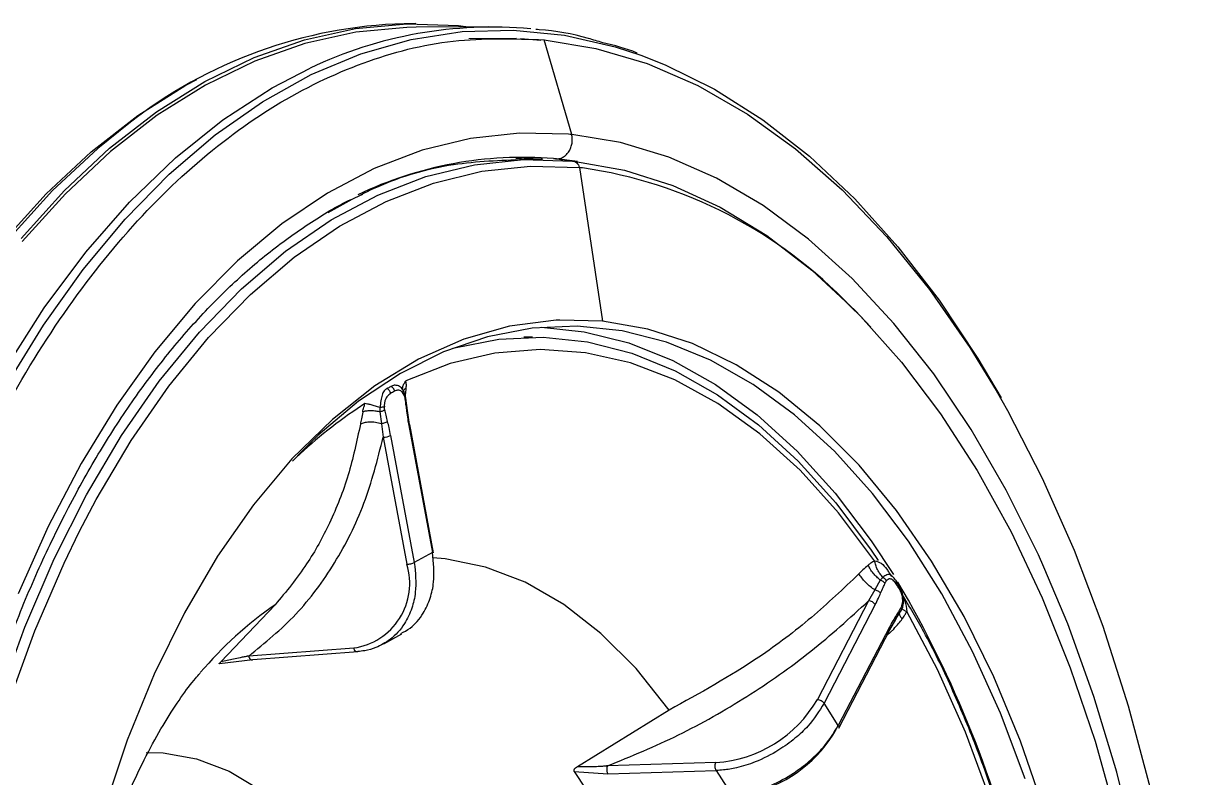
# Model space of a CAD drawing. Extents: x 526 to 610, y 679 to 808.
# Drawn here: x 556.881 to 559.399, y 723.864 to 725.471 of the extents above; entities that cross this region are included whole.
import ezdxf

# ---------------------------------------------------------------- set-up
doc = ezdxf.new("R2010")
doc.units = 0
doc.header["$MEASUREMENT"] = 0
doc.layers.add('1', color=4, linetype='Continuous')

# ---------------------------------------------------------------- blocks, each defined once
blk = doc.blocks.new('JETSETTER LX')
at = {"layer": '1', "color": 3, "linetype": 'Continuous', "lineweight": 25}
for p, q in [((31.591, 28.5935), (31.5658, 28.5933)), ((31.7456, 28.5864), (31.5911, 28.5856)), ((31.6814, 28.5892), (31.7073, 28.5862)), ((31.7037, 28.5618), (31.8052, 28.5624)), ((31.814, 28.5619), (31.8574, 28.558)), ((31.9231, 28.3571), (31.8644, 28.559)), ((31.8042, 28.3058), (31.8407, 28.3083)), ((31.8362, 28.3082), (31.8407, 28.3083)), ((31.8606, 28.3043), (31.8215, 28.3049)), ((31.891, 28.3052), (31.8846, 28.3052)), ((31.9358, 28.2994), (31.891, 28.3052)), ((31.9394, 28.2867), (31.989, 27.9591)), ((31.9891, 27.9591), (31.8978, 27.9618)), ((31.8395, 27.9255), (31.8211, 27.9254)), ((31.5624, 27.8161), (31.5629, 27.8161)), ((31.5681, 27.7962), (31.5669, 27.8047)), ((31.5694, 27.7953), (31.5677, 27.8034)), ((31.4822, 27.7837), (31.4653, 27.7728)), ((31.573, 27.7689), (31.5694, 27.7953)), ((31.5141, 27.7755), (31.5138, 27.7661)), ((31.5138, 27.7661), (31.5172, 27.7409)), ((31.5775, 27.7393), (31.5729, 27.7691)), ((31.5172, 27.7409), (31.5211, 27.7122)), ((31.5756, 27.7371), (31.626, 27.4664)), ((31.5775, 27.7393), (31.5776, 27.7392)), ((31.6285, 27.4657), (31.5776, 27.7392)), ((31.5211, 27.7122), (31.5715, 27.4413)), ((31.5369, 27.7158), (31.5874, 27.4449)), ((31.626, 27.4664), (31.5874, 27.4449)), ((32.5813, 27.4073), (32.5695, 27.3866)), ((32.5868, 27.4134), (32.5813, 27.4073)), ((32.6223, 27.3949), (32.6157, 27.4053)), ((32.5695, 27.3866), (32.5562, 27.3633)), ((31.175, 27.2332), (31.2906, 27.355)), ((32.5562, 27.3633), (32.4471, 27.1532)), ((32.5706, 27.3554), (32.4615, 27.1453)), ((32.6255, 27.3425), (32.6289, 27.3498)), ((32.6015, 27.3019), (32.6141, 27.3238)), ((32.614, 27.3237), (32.6256, 27.3426)), ((32.6007, 27.3074), (32.4917, 27.0975)), ((32.4925, 27.0918), (32.6015, 27.3019)), ((32.5956, 27.2905), (32.6098, 27.3034)), ((31.5222, 27.2721), (31.5605, 27.2933)), ((31.4582, 27.2629), (31.2342, 27.2457)), ((31.2432, 27.2382), (31.4671, 27.2553)), ((31.1723, 27.2296), (31.2432, 27.2382)), ((32.1308, 27.1307), (31.9354, 27.0097)), ((32.4917, 27.0975), (32.4615, 27.1453)), ((31.9282, 26.9996), (31.9529, 26.9623)), ((31.9282, 26.9996), (32.0002, 26.9948)), ((32.2305, 27.0188), (31.9993, 27.0117)), ((32.0002, 26.9948), (32.2314, 27.0019)), ((32.2314, 27.0019), (32.2652, 26.9484))]:
    blk.add_line(p, q, dxfattribs=at)
at = {"layer": '1', "color": 3, "linetype": 'Continuous', "lineweight": 25, "flags": 128}
for points in [[(30.7488, 28.1355), (30.8412, 28.2377), (30.9376, 28.3279), (31.0376, 28.4055), (31.1406, 28.4701), (31.246, 28.5214), (31.3534, 28.5592), (31.4622, 28.5831), (31.5717, 28.5931), (31.6814, 28.5892)], [(31.5911, 28.5856), (31.5718, 28.5853), (31.4626, 28.5753), (31.3542, 28.5514), (31.2471, 28.5138), (31.142, 28.4626), (31.0393, 28.3982), (30.9396, 28.3208), (30.8435, 28.2309), (30.7514, 28.129)], [(30.7168, 27.8217), (30.7964, 27.9509), (30.8813, 28.0696), (30.9709, 28.177), (31.0648, 28.2727), (31.1626, 28.3562), (31.2636, 28.427), (31.3673, 28.4847), (31.4732, 28.529), (31.5808, 28.5597), (31.6894, 28.5766), (31.7985, 28.5797), (31.9074, 28.5688), (32.0157, 28.5441), (32.0707, 28.5262)], [(31.8644, 28.559), (31.9749, 28.5408), (32.0844, 28.5082), (32.1923, 28.4614), (32.2979, 28.4008), (32.4006, 28.3266), (32.4999, 28.2392), (32.5953, 28.1392), (32.6861, 28.0271), (32.7719, 27.9036), (32.8283, 27.8114)], [(32.0707, 28.5262), (32.1227, 28.5057), (32.2278, 28.4539), (32.3306, 28.3888), (32.4304, 28.3108), (32.5267, 28.2204), (32.619, 28.118), (32.7068, 28.0041), (32.7896, 27.8795), (32.8388, 27.7963)], [(30.2643, 26.1251), (30.2742, 26.3195), (30.2924, 26.5119), (30.3187, 26.7013), (30.3532, 26.8867), (30.3955, 27.0669), (30.4454, 27.2411), (30.5027, 27.4082), (30.567, 27.5673), (30.6379, 27.7175), (30.7152, 27.8579), (30.7983, 27.9878), (30.8867, 28.1065), (30.9801, 28.2133), (31.0778, 28.3075), (31.1793, 28.3887), (31.2841, 28.4565), (31.3652, 28.4986)], [(30.7099, 28.1285), (30.802, 28.2304), (30.8981, 28.3202), (30.9978, 28.3976), (31.1004, 28.462), (31.1234, 28.4744)], [(30.9783, 28.3806), (30.9123, 28.3277), (30.8159, 28.2376), (30.7236, 28.1354), (30.6358, 28.0216), (30.5531, 27.897), (30.4758, 27.7621), (30.4045, 27.6176), (30.3394, 27.4644), (30.2809, 27.3032), (30.2294, 27.135), (30.185, 26.9606), (30.1482, 26.7809), (30.1189, 26.5969), (30.0974, 26.4096), (30.0839, 26.22), (30.0783, 26.0291), (30.0808, 25.8378), (30.0912, 25.6474), (30.1096, 25.4586), (30.1358, 25.2727), (30.1698, 25.0904), (30.2112, 24.9129)], [(31.9165, 28.3578), (31.8119, 28.3603), (31.7075, 28.3489), (31.604, 28.3237), (31.502, 28.2847), (31.402, 28.2322), (31.3046, 28.1665), (31.2105, 28.0879), (31.1201, 27.9971), (31.0341, 27.8944), (30.9528, 27.7805), (30.8768, 27.656), (30.8065, 27.5218), (30.7423, 27.3785)], [(32.9303, 27.4351), (32.9184, 27.4614), (32.8497, 27.5996), (32.7752, 27.7284), (32.6952, 27.8469), (32.6104, 27.9545), (32.5211, 28.0505), (32.4279, 28.1343), (32.3314, 28.2056), (32.232, 28.2638), (32.1304, 28.3086), (32.0273, 28.3398), (31.9231, 28.3571)], [(30.7007, 27.1537), (30.7566, 27.3073), (30.8192, 27.4529), (30.8882, 27.5893), (30.9632, 27.7158), (31.0436, 27.8317), (31.129, 27.9361), (31.219, 28.0285), (31.3128, 28.1083), (31.41, 28.175), (31.5099, 28.2282), (31.612, 28.2676), (31.7155, 28.2928), (31.82, 28.3039), (31.9246, 28.3006)], [(30.873, 27.5107), (30.9092, 27.5797), (30.9837, 27.7054), (31.0637, 27.8206), (31.1486, 27.9244), (31.238, 28.0162), (31.3313, 28.0955), (31.4279, 28.1618), (31.5272, 28.2147), (31.6286, 28.2538), (31.7316, 28.2789), (31.8354, 28.2899), (31.9394, 28.2867)], [(31.9314, 28.2999), (32.0356, 28.2814), (32.1387, 28.2488), (32.24, 28.2022), (32.339, 28.142), (32.4351, 28.0684), (32.5276, 27.982), (32.5611, 27.9465)], [(32.5178, 27.9909), (32.5387, 27.9699), (32.6265, 27.8718), (32.7097, 27.762), (32.7878, 27.6412), (32.8602, 27.5102), (32.9266, 27.3698), (32.9864, 27.2208), (33.0395, 27.0642), (33.0853, 26.9009), (33.1237, 26.7319), (33.1544, 26.5583), (33.1772, 26.3811), (33.192, 26.2014), (33.1987, 26.0203), (33.1972, 25.839), (33.1876, 25.6585), (33.1699, 25.48), (33.1442, 25.3045), (33.1108, 25.1331), (33.0697, 24.967)], [(31.8978, 27.9618), (31.8897, 27.9615), (31.7907, 27.9487), (31.6928, 27.9209), (31.5966, 27.8784), (31.503, 27.8213), (31.4127, 27.7502), (31.3263, 27.6657), (31.2445, 27.5683), (31.168, 27.4587), (31.0972, 27.3379), (31.0328, 27.2068), (30.9753, 27.0662), (30.925, 26.9174), (30.8824, 26.7615), (30.8477, 26.5995), (30.8213, 26.4329), (30.8034, 26.2627), (30.794, 26.0904)], [(32.93, 26.9199), (32.88, 27.0646), (32.8232, 27.2016), (32.7599, 27.3297), (32.6907, 27.4481), (32.616, 27.5558), (32.5364, 27.6522), (32.4524, 27.7365), (32.3646, 27.8082), (32.2738, 27.8666), (32.1804, 27.9115), (32.0853, 27.9424), (31.9891, 27.9591)], [(32.8905, 26.9843), (32.8376, 27.1241), (32.7781, 27.2558), (32.7125, 27.3782), (32.6412, 27.4906), (32.5648, 27.5922), (32.4837, 27.6821), (32.3986, 27.7598), (32.3101, 27.8247), (32.2188, 27.8764), (32.1254, 27.9144), (32.0305, 27.9385), (31.9348, 27.9485), (31.839, 27.9444), (31.7438, 27.9262), (31.6499, 27.894), (31.558, 27.848), (31.4687, 27.7886), (31.3826, 27.7162), (31.3382, 27.6724)], [(31.8588, 27.9464), (31.9499, 27.937), (32.045, 27.9134), (32.1386, 27.8758), (32.23, 27.8245), (32.3187, 27.7598), (32.404, 27.6824), (32.4853, 27.5926), (32.5619, 27.4912), (32.6091, 27.4192)], [(31.6696, 27.9019), (31.6732, 27.9029), (31.7675, 27.9211), (31.8623, 27.9252), (31.9571, 27.9153), (32.051, 27.8915), (32.1436, 27.8538), (32.234, 27.8027), (32.3216, 27.7383), (32.4059, 27.6613), (32.4861, 27.5721), (32.5618, 27.4715), (32.5767, 27.4495)], [(32.5692, 27.4487), (32.4922, 27.5512), (32.4105, 27.6417), (32.3245, 27.7194), (32.235, 27.7838), (32.1427, 27.8343), (32.0482, 27.8705), (31.9524, 27.8922), (31.8559, 27.8992), (31.7594, 27.8915), (31.6638, 27.8691), (31.5697, 27.8322)], [(32.8283, 27.8114), (32.8523, 27.7692), (32.9266, 27.6248), (32.9947, 27.4713), (33.0559, 27.3093), (33.1101, 27.1399), (33.1569, 26.964), (33.1961, 26.7826), (33.2274, 26.5966), (33.2506, 26.4072), (33.2657, 26.2154), (33.2725, 26.0222), (33.271, 25.8288)], [(30.8507, 24.5109), (30.8175, 24.5839), (30.7576, 24.7329), (30.7046, 24.8895), (30.6588, 25.0528), (30.6204, 25.2218), (30.5897, 25.3954), (30.5668, 25.5726), (30.5521, 25.7523), (30.5454, 25.9334), (30.5468, 26.1147), (30.5564, 26.2952), (30.5741, 26.4737), (30.5998, 26.6492), (30.6333, 26.8205), (30.6744, 26.9867), (30.7229, 27.1466), (30.7784, 27.2994), (30.8406, 27.444), (30.873, 27.5107)], [(32.1308, 27.1307), (32.0604, 27.2189), (31.9852, 27.2941), (31.9061, 27.3557), (31.8238, 27.403), (31.7393, 27.4355), (31.6533, 27.4529), (31.6267, 27.4552)], [(33.0156, 24.7065), (33.0227, 24.7265), (33.0735, 24.8854), (33.1172, 25.0506), (33.1535, 25.2212), (33.1822, 25.3963), (33.2031, 25.5747), (33.2162, 25.7555), (33.2212, 25.9376), (33.2183, 26.1199), (33.2074, 26.3014), (33.1885, 26.481), (33.1619, 26.6577), (33.1275, 26.8303), (33.0858, 26.998), (33.0368, 27.1597), (32.9809, 27.3144), (32.9303, 27.4351)], [(32.9523, 25.6425), (32.9643, 25.8094), (32.9679, 25.9775), (32.963, 26.1457), (32.9497, 26.3125), (32.9281, 26.4768), (32.8984, 26.6373), (32.8607, 26.7926), (32.8154, 26.9418), (32.7628, 27.0835), (32.7033, 27.2168), (32.6375, 27.3405)], [(31.0159, 27.04), (31.0518, 27.0393), (31.1228, 27.027), (31.1924, 27.0005), (31.2599, 26.96), (31.3243, 26.9062), (31.3847, 26.8397), (31.4404, 26.7616)]]:
    blk.add_lwpolyline(points, dxfattribs=at)
at = {"layer": '1', "color": 3, "linetype": 'Continuous', "lineweight": 25}
for centre, radius, start, end in [((31.5953, 27.5941), 0.9997, 91.6913, 128.1132), ((31.7526, 27.6849), 0.9011, 84.7112, 115.4569), ((31.8445, 27.5686), 0.7924, 84.3126, 84.793), ((31.8184, 27.4948), 0.8137, 85.3371, 115.5952), ((31.8142, 27.5338), 0.7752, 84.3126, 84.793), ((31.8073, 27.5294), 0.7796, 82.0419, 84.3107), ((31.863, 27.5201), 0.7703, 83.8086, 84.3117), ((31.8059, 27.313), 0.983, 43.6009, 81.8008), ((32.0246, 26.9416), 1.0018, 123.9334, 134.0849), ((31.5751, 27.7395), 0.00253, 283.0236, 351.8745), ((31.5205, 27.7511), 0.0389, 270.8186, 294.9734), ((31.4384, 27.4007), 0.1392, 278.1804, 16.9582), ((30.5908, 26.2092), 2.3535, 13.1313, 30.4872), ((31.7664, 26.6694), 0.8346, 124.7606, 139.5786), ((32.5552, 27.3444), 0.0189, 35.4669, 87.2073), ((32.5964, 27.304), 0.00557, 338.4586, 38.2705), ((32.2132, 27.2884), 0.2701, 273.6736, 329.9617), ((32.2401, 27.2309), 0.2848, 285.441, 330.2328)]:
    blk.add_arc(centre, radius, start, end, dxfattribs=at)
for points in [[(30.3072, 26.124), (30.3129, 26.2364), (30.3244, 26.4613), (30.3734, 26.7897), (30.4449, 27.1043), (30.5398, 27.3996), (30.656, 27.6705), (30.7916, 27.9125), (30.9443, 28.1213), (31.1114, 28.2934), (31.2902, 28.426), (31.4774, 28.5159), (31.6701, 28.5655), (31.7996, 28.5612), (31.8644, 28.559)], [(31.891, 28.3052), (31.8935, 28.3054), (31.8986, 28.3059), (31.9059, 28.3093), (31.9125, 28.3145), (31.9179, 28.3215), (31.9218, 28.3297), (31.9241, 28.3387), (31.9247, 28.3481), (31.9236, 28.3541), (31.9231, 28.3571)], [(31.9246, 28.3006), (31.9263, 28.3004), (31.9297, 28.3), (31.9341, 28.2969), (31.9376, 28.2925), (31.9388, 28.2886), (31.9394, 28.2867)], [(31.5715, 27.4413), (31.5729, 27.4414), (31.5756, 27.4415), (31.5802, 27.4424), (31.5844, 27.4435), (31.5864, 27.4445), (31.5874, 27.4449)], [(31.4671, 27.2553), (31.4663, 27.255), (31.4645, 27.2543), (31.4618, 27.2557), (31.4595, 27.2586), (31.4586, 27.2614), (31.4582, 27.2629)], [(31.2342, 27.2457), (31.2344, 27.245), (31.2348, 27.2435), (31.2357, 27.2416), (31.2368, 27.24), (31.238, 27.2387), (31.2393, 27.2379), (31.2406, 27.2375), (31.242, 27.2375), (31.2428, 27.238), (31.2432, 27.2382)], [(32.4471, 27.1532), (32.4484, 27.153), (32.4511, 27.1528), (32.4554, 27.1509), (32.4592, 27.1484), (32.4607, 27.1463), (32.4615, 27.1453)], [(31.9993, 27.0117), (31.9991, 27.0111), (31.9986, 27.0099), (31.9981, 27.0077), (31.9979, 27.0054), (31.9979, 27.003), (31.9981, 27.0007), (31.9986, 26.9984), (31.9993, 26.9964), (31.9999, 26.9953), (32.0002, 26.9948)], [(32.2314, 27.0019), (32.2308, 27.0031), (32.2296, 27.0054), (32.2289, 27.0101), (32.2291, 27.0149), (32.23, 27.0175), (32.2305, 27.0188)]]:
    blk.add_open_spline(points, degree=3, dxfattribs=at)
for points, knots in [([(31.9892, 28.5527), (31.979, 28.5559), (31.9343, 28.5696), (31.8865, 28.5786), (31.849, 28.5807), (31.8465, 28.5808)], [0, 0, 0, 0, 0.216001, 0.9486516, 1, 1, 1, 1]), ([(32.0626, 28.5308), (32.0625, 28.5308), (32.0385, 28.541), (32.0138, 28.5469), (31.9892, 28.5527)], [0, 0, 0, 0, 0.000854, 1, 1, 1, 1]), ([(31.8215, 28.3034), (31.7712, 28.3017), (31.6653, 28.2982), (31.5244, 28.2583), (31.4372, 28.2094), (31.4029, 28.1901)], [0, 0, 0, 0, 0.354255, 0.745477, 1, 1, 1, 1]), ([(31.7579, 23.6478), (31.7416, 23.6498), (31.6933, 23.6556), (31.6134, 23.6745), (31.5191, 23.7087), (31.4264, 23.7551), (31.3358, 23.8133), (31.2478, 23.8829), (31.1629, 23.9636), (31.0814, 24.0548), (31.0037, 24.1563), (30.9303, 24.2675), (30.8616, 24.3878), (30.798, 24.5165), (30.7398, 24.6531), (30.6873, 24.7968), (30.6409, 24.9468), (30.6008, 25.1023), (30.5672, 25.2626), (30.5403, 25.4266), (30.5202, 25.5937), (30.5072, 25.7628), (30.5012, 25.933), (30.5023, 26.1035), (30.5105, 26.2733), (30.5258, 26.4415), (30.548, 26.6073), (30.577, 26.7696), (30.6127, 26.9276), (30.6548, 27.0806), (30.7032, 27.2276), (30.7575, 27.3679), (30.8174, 27.5007), (30.8826, 27.6253), (30.9527, 27.7412), (31.0273, 27.8475), (31.1061, 27.9439), (31.1884, 28.0298), (31.2739, 28.105), (31.3623, 28.1681), (31.4304, 28.2097), (31.4694, 28.2263), (31.4777, 28.2299)], [0, 0, 0, 0, 0.013441, 0.039629, 0.065761, 0.091797, 0.117737, 0.143595, 0.169391, 0.195147, 0.220879, 0.2466, 0.272318, 0.298038, 0.323763, 0.349494, 0.375234, 0.40098, 0.426734, 0.452494, 0.478258, 0.504027, 0.529797, 0.555568, 0.581339, 0.607108, 0.632873, 0.658633, 0.684388, 0.710134, 0.735873, 0.761602, 0.787321, 0.81303, 0.838731, 0.864426, 0.89012, 0.91582, 0.941535, 0.967282, 0.993082, 1, 1, 1, 1]), ([(31.5632, 27.8161), (31.5631, 27.8169), (31.5628, 27.82), (31.5647, 27.8257), (31.5681, 27.83), (31.5697, 27.8322)], [0, 0, 0, 0, 0.1412216, 0.58029, 1, 1, 1, 1]), ([(31.5703, 27.8176), (31.5704, 27.8205), (31.5706, 27.8257), (31.5699, 27.8302), (31.5697, 27.8322)], [0, 0, 0, 0, 0.560525, 1, 1, 1, 1]), ([(31.5289, 27.8158), (31.5268, 27.8143), (31.5225, 27.8112), (31.5183, 27.8023), (31.5159, 27.7899), (31.5147, 27.7804), (31.5141, 27.7755)], [0, 0, 0, 0, 0.229208, 0.473255, 0.730955, 1, 1, 1, 1]), ([(31.5369, 27.8054), (31.5345, 27.8037), (31.5301, 27.8006), (31.5255, 27.7927), (31.5234, 27.7843), (31.5234, 27.7792), (31.5235, 27.7768)], [0, 0, 0, 0, 0.333507, 0.622395, 0.821331, 1, 1, 1, 1]), ([(31.5289, 27.8158), (31.5305, 27.8166), (31.5333, 27.8182), (31.5362, 27.8198), (31.5374, 27.8205)], [0, 0, 0, 0, 0.56, 1, 1, 1, 1]), ([(31.5369, 27.8054), (31.5366, 27.8065), (31.5361, 27.8087), (31.5342, 27.8117), (31.5318, 27.8143), (31.5299, 27.8153), (31.5289, 27.8158)], [0, 0, 0, 0, 0.244431, 0.5, 0.75557, 1, 1, 1, 1]), ([(31.5454, 27.8101), (31.5438, 27.8092), (31.541, 27.8076), (31.5382, 27.8061), (31.5369, 27.8054)], [0, 0, 0, 0, 0.56, 1, 1, 1, 1]), ([(31.5669, 27.8047), (31.5654, 27.8085), (31.5626, 27.8159), (31.5537, 27.822), (31.5448, 27.8235), (31.5398, 27.8215), (31.5374, 27.8205)], [0, 0, 0, 0, 0.2703, 0.528504, 0.772271, 1, 1, 1, 1]), ([(31.5454, 27.8101), (31.5451, 27.8111), (31.5445, 27.8134), (31.5426, 27.8164), (31.5402, 27.819), (31.5383, 27.82), (31.5374, 27.8205)], [0, 0, 0, 0, 0.244427, 0.5, 0.755573, 1, 1, 1, 1]), ([(31.566, 27.8004), (31.5653, 27.8021), (31.564, 27.8056), (31.5608, 27.8095), (31.5565, 27.8122), (31.5511, 27.8126), (31.5474, 27.811), (31.5454, 27.8101)], [0, 0, 0, 0, 0.14944, 0.31246, 0.494168, 0.732247, 1, 1, 1, 1]), ([(31.5677, 27.8033), (31.5671, 27.8053), (31.5658, 27.8093), (31.5636, 27.8126), (31.5624, 27.8143)], [0, 0, 0, 0, 0.487863, 1, 1, 1, 1]), ([(31.5633, 27.8072), (31.5633, 27.8073), (31.563, 27.8092), (31.5649, 27.8128), (31.5683, 27.8158), (31.5699, 27.8173)], [0, 0, 0, 0, 0.007642, 0.516119, 1, 1, 1, 1]), ([(31.566, 27.8004), (31.5664, 27.8008), (31.5672, 27.8016), (31.5677, 27.8028), (31.5677, 27.8039), (31.5671, 27.8045), (31.5669, 27.8047)], [0, 0, 0, 0, 0.246536, 0.5, 0.753464, 1, 1, 1, 1]), ([(31.5684, 27.7999), (31.5687, 27.8021), (31.5696, 27.8081), (31.57, 27.8139), (31.5703, 27.8176)], [0, 0, 0, 0, 0.373206, 1, 1, 1, 1]), ([(31.5699, 27.8173), (31.57, 27.8174), (31.5701, 27.8174), (31.5702, 27.8175), (31.5703, 27.8176)], [0, 0, 0, 0, 0.560671, 1, 1, 1, 1]), ([(31.4774, 27.766), (31.4782, 27.7693), (31.4795, 27.7752), (31.4813, 27.7811), (31.4822, 27.7838)], [0, 0, 0, 0, 0.562015, 1, 1, 1, 1]), ([(31.5141, 27.7755), (31.5108, 27.7765), (31.5042, 27.7786), (31.4951, 27.7811), (31.4874, 27.7829), (31.4839, 27.7835), (31.4822, 27.7838)], [0, 0, 0, 0, 0.2495934, 0.5053192, 0.7582457, 1, 1, 1, 1]), ([(31.5235, 27.7768), (31.5228, 27.7767), (31.5215, 27.7764), (31.5184, 27.7759), (31.5157, 27.7757), (31.5141, 27.7755)], [0, 0, 0, 0, 0.2772283, 0.5621236, 1, 1, 1, 1]), ([(31.5245, 27.77), (31.5243, 27.7713), (31.5238, 27.7735), (31.5236, 27.7758), (31.5235, 27.7768)], [0, 0, 0, 0, 0.559773, 1, 1, 1, 1]), ([(31.566, 27.8004), (31.5663, 27.7992), (31.5669, 27.7971), (31.5672, 27.7948), (31.5674, 27.7939)], [0, 0, 0, 0, 0.559778, 1, 1, 1, 1]), ([(31.5674, 27.7939), (31.5679, 27.7941), (31.569, 27.7946), (31.5695, 27.7952), (31.5693, 27.7958), (31.5685, 27.7961), (31.5681, 27.7962)], [0, 0, 0, 0, 0.245349, 0.5, 0.754651, 1, 1, 1, 1]), ([(31.5674, 27.7939), (31.5681, 27.789), (31.5693, 27.7802), (31.5704, 27.7715), (31.5709, 27.7676)], [0, 0, 0, 0, 0.559999, 1, 1, 1, 1]), ([(31.4774, 27.766), (31.4764, 27.761), (31.4746, 27.7522), (31.4731, 27.7436), (31.4724, 27.7399)], [0, 0, 0, 0, 0.5605805, 1, 1, 1, 1]), ([(31.5138, 27.7661), (31.5102, 27.7667), (31.5029, 27.768), (31.4926, 27.7685), (31.4836, 27.7679), (31.4794, 27.7666), (31.4774, 27.766)], [0, 0, 0, 0, 0.2502, 0.506834, 0.75985, 1, 1, 1, 1]), ([(31.5245, 27.77), (31.5239, 27.7696), (31.5226, 27.7688), (31.5199, 27.7677), (31.5169, 27.7667), (31.5148, 27.7663), (31.5138, 27.7661)], [0, 0, 0, 0, 0.245331, 0.5, 0.754669, 1, 1, 1, 1]), ([(31.5305, 27.7454), (31.5294, 27.75), (31.5273, 27.7582), (31.5254, 27.7664), (31.5245, 27.77)], [0, 0, 0, 0, 0.559999, 1, 1, 1, 1]), ([(31.5709, 27.7676), (31.5715, 27.7679), (31.5728, 27.7684), (31.5731, 27.7691), (31.5723, 27.7697), (31.5708, 27.7699), (31.5701, 27.77)], [0, 0, 0, 0, 0.243098, 0.5, 0.756902, 1, 1, 1, 1]), ([(31.5709, 27.7676), (31.5717, 27.7618), (31.5731, 27.7516), (31.5749, 27.7415), (31.5756, 27.7371)], [0, 0, 0, 0, 0.559967, 1, 1, 1, 1]), ([(31.4724, 27.7399), (31.4646, 27.7033), (31.4489, 27.6296), (31.4092, 27.5302), (31.3579, 27.4362), (31.3139, 27.3831), (31.2906, 27.355)], [0, 0, 0, 0, 0.247979, 0.5, 0.735044, 1, 1, 1, 1]), ([(31.5172, 27.7409), (31.513, 27.7419), (31.5044, 27.7439), (31.4913, 27.7445), (31.48, 27.7432), (31.4749, 27.7409), (31.4724, 27.7399)], [0, 0, 0, 0, 0.252962, 0.513343, 0.766497, 1, 1, 1, 1]), ([(31.5305, 27.7454), (31.5297, 27.7449), (31.5282, 27.7439), (31.5247, 27.7425), (31.5209, 27.7414), (31.5184, 27.741), (31.5172, 27.7409)], [0, 0, 0, 0, 0.243098, 0.5, 0.756902, 1, 1, 1, 1]), ([(31.5369, 27.7158), (31.5358, 27.7214), (31.5339, 27.7314), (31.5315, 27.7411), (31.5305, 27.7454)], [0, 0, 0, 0, 0.559967, 1, 1, 1, 1]), ([(31.2342, 27.2457), (31.2689, 27.274), (31.3383, 27.3305), (31.4201, 27.4419), (31.4846, 27.5684), (31.5089, 27.6643), (31.5211, 27.7122)], [0, 0, 0, 0, 0.249992, 0.500001, 0.750009, 1, 1, 1, 1]), ([(31.5588, 27.2936), (31.5656, 27.2972), (31.5845, 27.3073), (31.6061, 27.3336), (31.6219, 27.3678), (31.6318, 27.4108), (31.6283, 27.4448), (31.626, 27.4664)], [0, 0, 0, 0, 0.12914, 0.359708, 0.542165, 0.709887, 1, 1, 1, 1]), ([(31.626, 27.4664), (31.6268, 27.4668), (31.628, 27.4676), (31.6278, 27.4682), (31.6278, 27.4684)], [0, 0, 0, 0, 0.609502, 1, 1, 1, 1]), ([(31.5874, 27.4449), (31.5896, 27.4234), (31.593, 27.3894), (31.5827, 27.3462), (31.566, 27.3105), (31.5396, 27.2815), (31.509, 27.2643), (31.4852, 27.2573), (31.472, 27.2559), (31.4671, 27.2553)], [0, 0, 0, 0, 0.225427, 0.356568, 0.499702, 0.690185, 0.837163, 0.940472, 1, 1, 1, 1]), ([(32.5555, 27.4394), (32.5517, 27.436), (32.5451, 27.4301), (32.5386, 27.4237), (32.5357, 27.4208)], [0, 0, 0, 0, 0.56059, 1, 1, 1, 1]), ([(32.5692, 27.4487), (32.5666, 27.4472), (32.5618, 27.4447), (32.5574, 27.441), (32.5555, 27.4394)], [0, 0, 0, 0, 0.5604014, 1, 1, 1, 1]), ([(32.5813, 27.4073), (32.5787, 27.4096), (32.5734, 27.4141), (32.5659, 27.4225), (32.5596, 27.4312), (32.5568, 27.4367), (32.5555, 27.4394)], [0, 0, 0, 0, 0.2502, 0.506834, 0.75985, 1, 1, 1, 1]), ([(32.5692, 27.4487), (32.5741, 27.4473), (32.5849, 27.4442), (32.5915, 27.4354), (32.5951, 27.4306)], [0, 0, 0, 0, 0.450973, 1, 1, 1, 1]), ([(32.5868, 27.4134), (32.5847, 27.4158), (32.5804, 27.4208), (32.5751, 27.4299), (32.5711, 27.4395), (32.5698, 27.4456), (32.5692, 27.4487)], [0, 0, 0, 0, 0.249587, 0.505304, 0.75823, 1, 1, 1, 1]), ([(32.5951, 27.4306), (32.5967, 27.4283), (32.5999, 27.4237), (32.6034, 27.4183), (32.6051, 27.4155)], [0, 0, 0, 0, 0.485711, 1, 1, 1, 1]), ([(32.5357, 27.4208), (32.5027, 27.3895), (32.4366, 27.3268), (32.3026, 27.2252), (32.196, 27.1665), (32.1308, 27.1307)], [0, 0, 0, 0, 0.280145, 0.560297, 1, 1, 1, 1]), ([(32.5695, 27.3866), (32.5664, 27.3888), (32.5599, 27.3933), (32.5501, 27.4025), (32.5415, 27.4121), (32.5376, 27.418), (32.5357, 27.4208)], [0, 0, 0, 0, 0.2529615, 0.5133432, 0.7664973, 1, 1, 1, 1]), ([(32.5913, 27.4009), (32.5907, 27.4016), (32.5896, 27.4029), (32.5872, 27.4047), (32.5843, 27.4063), (32.5823, 27.407), (32.5813, 27.4073)], [0, 0, 0, 0, 0.245331, 0.5, 0.754669, 1, 1, 1, 1]), ([(32.582, 27.3797), (32.5838, 27.3837), (32.5868, 27.3908), (32.5899, 27.3978), (32.5913, 27.4009)], [0, 0, 0, 0, 0.559999, 1, 1, 1, 1]), ([(32.6132, 27.4078), (32.6115, 27.4103), (32.6079, 27.4157), (32.602, 27.4198), (32.5954, 27.4196), (32.5897, 27.4155), (32.5868, 27.4134)], [0, 0, 0, 0, 0.229208, 0.473255, 0.730955, 1, 1, 1, 1]), ([(32.5941, 27.4059), (32.5937, 27.4067), (32.5928, 27.4083), (32.5904, 27.4111), (32.5882, 27.4125), (32.5868, 27.4134)], [0, 0, 0, 0, 0.27723, 0.562127, 1, 1, 1, 1]), ([(32.5913, 27.4009), (32.5917, 27.4019), (32.5926, 27.4037), (32.5937, 27.4052), (32.5941, 27.4059)], [0, 0, 0, 0, 0.559773, 1, 1, 1, 1]), ([(32.6151, 27.3997), (32.6131, 27.4025), (32.6093, 27.4077), (32.603, 27.4107), (32.5978, 27.4097), (32.5953, 27.4071), (32.5941, 27.4059)], [0, 0, 0, 0, 0.333507, 0.622395, 0.821331, 1, 1, 1, 1]), ([(32.6053, 27.417), (32.6051, 27.4174), (32.6049, 27.4177), (32.605, 27.4175), (32.605, 27.4175)], [0, 0, 0, 0, 0.9651981, 1, 1, 1, 1]), ([(32.6151, 27.3997), (32.6155, 27.4005), (32.6162, 27.4022), (32.6161, 27.4046), (32.6152, 27.4066), (32.6139, 27.4074), (32.6132, 27.4078)], [0, 0, 0, 0, 0.244431, 0.5, 0.75557, 1, 1, 1, 1]), ([(32.6217, 27.3893), (32.6205, 27.3912), (32.6183, 27.3947), (32.6161, 27.3982), (32.6151, 27.3997)], [0, 0, 0, 0, 0.56, 1, 1, 1, 1]), ([(32.582, 27.3797), (32.5814, 27.3805), (32.58, 27.3821), (32.5768, 27.3841), (32.5731, 27.3858), (32.5707, 27.3863), (32.5695, 27.3866)], [0, 0, 0, 0, 0.243098, 0.5, 0.756902, 1, 1, 1, 1]), ([(32.5706, 27.3554), (32.5728, 27.3598), (32.5768, 27.3677), (32.5804, 27.3761), (32.582, 27.3797)], [0, 0, 0, 0, 0.559967, 1, 1, 1, 1]), ([(32.6217, 27.3893), (32.622, 27.3901), (32.6228, 27.3918), (32.6227, 27.3942), (32.6218, 27.3961), (32.6205, 27.3969), (32.6199, 27.3973)], [0, 0, 0, 0, 0.244427, 0.5, 0.755573, 1, 1, 1, 1]), ([(32.628, 27.3482), (32.6293, 27.3528), (32.6319, 27.3618), (32.6297, 27.376), (32.6253, 27.3882), (32.6216, 27.3943), (32.6199, 27.3973)], [0, 0, 0, 0, 0.2703, 0.528504, 0.772271, 1, 1, 1, 1]), ([(32.6273, 27.3533), (32.6278, 27.3551), (32.6289, 27.3589), (32.6292, 27.3657), (32.6284, 27.3734), (32.6259, 27.3818), (32.6231, 27.3867), (32.6217, 27.3893)], [0, 0, 0, 0, 0.14944, 0.31246, 0.494168, 0.732247, 1, 1, 1, 1]), ([(32.9565, 25.6085), (32.9603, 25.644), (32.9695, 25.7306), (32.9759, 25.8702), (32.9769, 26.026), (32.9704, 26.1815), (32.9569, 26.3356), (32.9363, 26.4875), (32.9088, 26.6362), (32.8746, 26.7807), (32.8338, 26.92), (32.7868, 27.0535), (32.7336, 27.1798), (32.6807, 27.2886), (32.6434, 27.3512), (32.6277, 27.3775)], [0, 0, 0, 0, 0.056097, 0.136564, 0.217028, 0.297492, 0.377959, 0.458431, 0.538912, 0.619405, 0.699912, 0.780437, 0.860981, 0.941546, 1, 1, 1, 1]), ([(31.9993, 27.0117), (32.0502, 27.0325), (32.1519, 27.0742), (32.298, 27.1578), (32.4359, 27.2535), (32.5161, 27.3267), (32.5562, 27.3633)], [0, 0, 0, 0, 0.249992, 0.500001, 0.750009, 1, 1, 1, 1]), ([(32.6273, 27.3533), (32.6269, 27.3522), (32.6261, 27.3503), (32.6252, 27.3487), (32.6248, 27.348)], [0, 0, 0, 0, 0.5597781, 1, 1, 1, 1]), ([(32.6273, 27.3533), (32.6277, 27.3528), (32.6285, 27.3518), (32.6289, 27.3504), (32.6288, 27.3491), (32.6283, 27.3485), (32.628, 27.3482)], [0, 0, 0, 0, 0.246536, 0.5, 0.753464, 1, 1, 1, 1]), ([(32.6298, 27.3714), (32.6312, 27.3686), (32.636, 27.3593), (32.6369, 27.3483), (32.6375, 27.3405)], [0, 0, 0, 0, 0.2972773, 1, 1, 1, 1]), ([(32.6135, 27.3297), (32.611, 27.3257), (32.6066, 27.3185), (32.6025, 27.3108), (32.6007, 27.3074)], [0, 0, 0, 0, 0.559967, 1, 1, 1, 1]), ([(32.6098, 27.3034), (32.6134, 27.3073), (32.6197, 27.3141), (32.6255, 27.3215), (32.6281, 27.3248)], [0, 0, 0, 0, 0.559326, 1, 1, 1, 1]), ([(32.6135, 27.3297), (32.6139, 27.3288), (32.6147, 27.3268), (32.6145, 27.3242), (32.6132, 27.3222), (32.6115, 27.3215), (32.6107, 27.3212)], [0, 0, 0, 0, 0.2430984, 0.4999999, 0.7569015, 1, 1, 1, 1]), ([(32.6248, 27.348), (32.6227, 27.3445), (32.619, 27.3384), (32.6152, 27.3324), (32.6135, 27.3297)], [0, 0, 0, 0, 0.559999, 1, 1, 1, 1]), ([(32.6213, 27.3375), (32.6212, 27.337), (32.6209, 27.3354), (32.6231, 27.3311), (32.6262, 27.3271), (32.6277, 27.3251)], [0, 0, 0, 0, 0.231953, 0.625495, 1, 1, 1, 1]), ([(32.6248, 27.348), (32.6251, 27.3472), (32.6258, 27.3456), (32.6259, 27.3435), (32.6253, 27.3416), (32.6243, 27.3407), (32.6238, 27.3403)], [0, 0, 0, 0, 0.245349, 0.5, 0.754651, 1, 1, 1, 1]), ([(32.6273, 27.3473), (32.6275, 27.347), (32.628, 27.3463), (32.6315, 27.344), (32.6355, 27.3416), (32.6375, 27.3405)], [0, 0, 0, 0, 0.243001, 0.630035, 1, 1, 1, 1]), ([(32.6277, 27.3251), (32.6278, 27.3251), (32.6279, 27.3249), (32.628, 27.3248), (32.6281, 27.3248)], [0, 0, 0, 0, 0.560667, 1, 1, 1, 1]), ([(32.6281, 27.3248), (32.63, 27.3275), (32.6336, 27.3325), (32.6363, 27.338), (32.6375, 27.3405)], [0, 0, 0, 0, 0.55872, 1, 1, 1, 1]), ([(31.1723, 27.2296), (31.1719, 27.2294), (31.1712, 27.2289), (31.1709, 27.229), (31.1715, 27.2297), (31.1728, 27.2311), (31.1742, 27.2325), (31.175, 27.2332)], [0, 0, 0, 0, 0.151757, 0.305331, 0.476894, 0.717054, 1, 1, 1, 1]), ([(31.2342, 27.2457), (31.2342, 27.2457), (31.2341, 27.2457), (31.234, 27.2457), (31.2339, 27.2457), (31.2336, 27.2456), (31.2332, 27.2455), (31.2323, 27.2454), (31.2308, 27.2451), (31.2281, 27.2446), (31.2232, 27.2436), (31.2143, 27.2418), (31.1981, 27.2384), (31.184, 27.2352), (31.175, 27.2332)], [0, 0, 0, 0, 0.001692, 0.003022, 0.005396, 0.009637, 0.01721, 0.030734, 0.054891, 0.098047, 0.175163, 0.313006, 0.559477, 1, 1, 1, 1]), ([(30.8303, 26.4231), (30.832, 26.434), (30.8398, 26.4854), (30.8573, 26.5741), (30.8842, 26.6855), (30.9149, 26.7891), (30.9485, 26.8839), (30.9839, 26.9689), (31.0201, 27.0433), (31.0561, 27.1069), (31.09, 27.1585), (31.1154, 27.1926), (31.1273, 27.2058), (31.1305, 27.2094)], [0, 0, 0, 0, 0.029305, 0.137609, 0.245054, 0.351379, 0.456439, 0.560135, 0.662438, 0.763418, 0.863283, 0.962417, 1, 1, 1, 1]), ([(32.4615, 27.1453), (32.4511, 27.1286), (32.4346, 27.1023), (32.3989, 27.0691), (32.3615, 27.0421), (32.3184, 27.0203), (32.2781, 27.0078), (32.2504, 27.003), (32.2365, 27.0022), (32.2314, 27.0019)], [0, 0, 0, 0, 0.225426, 0.356567, 0.499702, 0.690184, 0.837161, 0.94047, 1, 1, 1, 1]), ([(32.2652, 26.9484), (32.2803, 26.9504), (32.3076, 26.9541), (32.3526, 26.971), (32.3935, 26.9932), (32.4295, 27.0205), (32.4647, 27.0543), (32.4813, 27.0807), (32.4917, 27.0975)], [0, 0, 0, 0, 0.1766643, 0.3201533, 0.5001484, 0.642587, 0.7735217, 1, 1, 1, 1]), ([(32.4917, 27.0975), (32.4923, 27.0964), (32.4933, 27.0944), (32.4928, 27.0928), (32.4925, 27.092)], [0, 0, 0, 0, 0.508126, 1, 1, 1, 1]), ([(31.9354, 27.0097), (31.934, 27.0088), (31.9314, 27.0073), (31.929, 27.005), (31.9279, 27.0031), (31.9276, 27.0019), (31.9276, 27.0006), (31.928, 26.9999), (31.9282, 26.9996)], [0, 0, 0, 0, 0.3203484, 0.580952, 0.6954388, 0.7988367, 0.8978357, 1, 1, 1, 1]), ([(31.9993, 27.0117), (31.9993, 27.0117), (31.9992, 27.0117), (31.9991, 27.0117), (31.9989, 27.0117), (31.9987, 27.0116), (31.9981, 27.0116), (31.9972, 27.0115), (31.9955, 27.0113), (31.9926, 27.011), (31.9872, 27.0106), (31.9775, 27.0099), (31.96, 27.0092), (31.945, 27.0095), (31.9354, 27.0097)], [0, 0, 0, 0, 0.001692, 0.003022, 0.005396, 0.009637, 0.01721, 0.030734, 0.054891, 0.098047, 0.175163, 0.313006, 0.559477, 1, 1, 1, 1])]:
    blk.add_open_spline(points, degree=3, knots=knots, dxfattribs=at)

msp = doc.modelspace()

# ---------------------------------------------------------------- block references
at = {"layer": '1'}
msp.add_blockref('JETSETTER LX', (526.127, 696.8772), dxfattribs=at)

doc.saveas('drawing.dxf')
